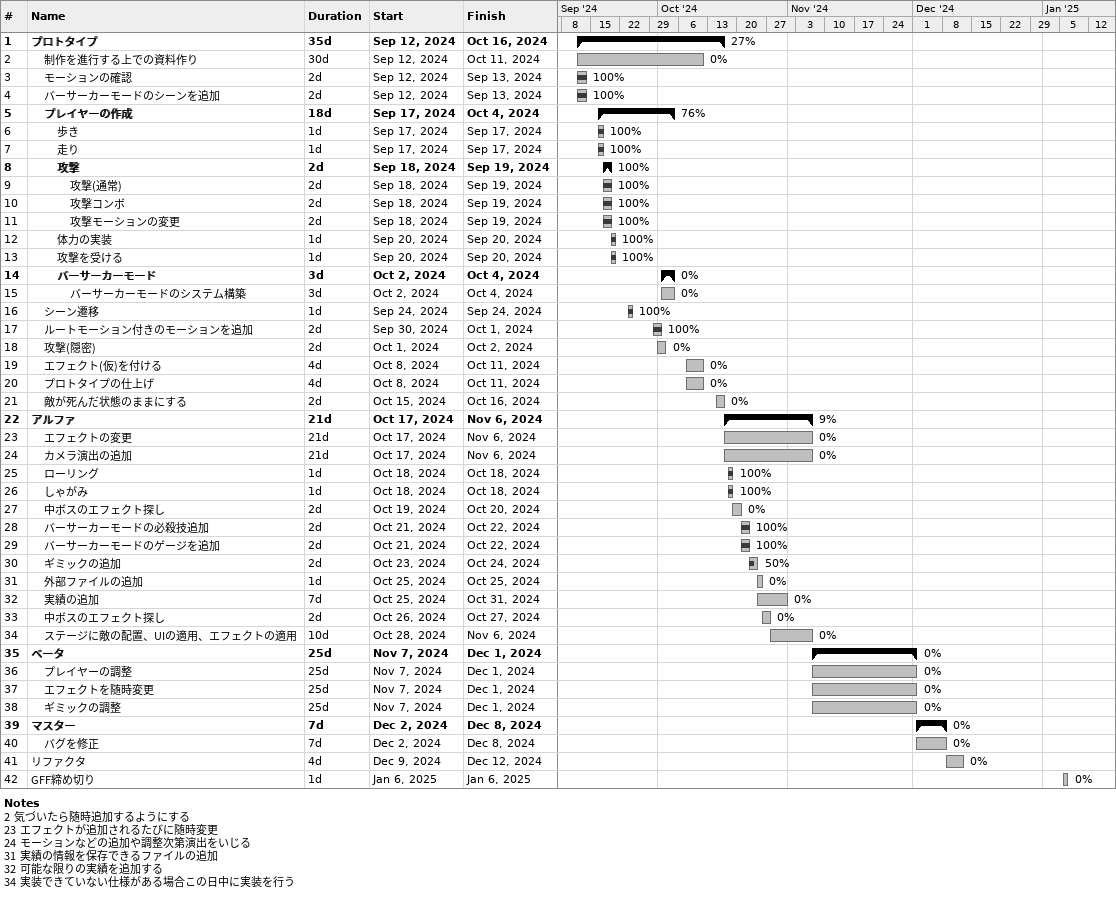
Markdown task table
| ID | Level | Task | Duration | Start | Finish | % complete |
|---|---|---|---|---|---|---|
| 1 | 1 | **プロトタイプ** | 35d | 2024-09-12 | 2024-10-16 | 27 |
| 2 | 2 | 制作を進行する上での資料作り | 30d | 2024-09-12 | 2024-10-11 | 0 |
| 3 | 2 | モーションの確認 | 2d | 2024-09-12 | 2024-09-13 | 100 |
| 4 | 2 | バーサーカーモードのシーンを追加 | 2d | 2024-09-12 | 2024-09-13 | 100 |
| 5 | 2 | **プレイヤーの作成** | 18d | 2024-09-17 | 2024-10-04 | 76 |
| 6 | 3 | 歩き | 1d | 2024-09-17 | 2024-09-17 | 100 |
| 7 | 3 | 走り | 1d | 2024-09-17 | 2024-09-17 | 100 |
| 8 | 3 | **攻撃** | 2d | 2024-09-18 | 2024-09-19 | 100 |
| 9 | 4 | 攻撃(通常) | 2d | 2024-09-18 | 2024-09-19 | 100 |
| 10 | 4 | 攻撃コンボ | 2d | 2024-09-18 | 2024-09-19 | 100 |
| 11 | 4 | 攻撃モーションの変更 | 2d | 2024-09-18 | 2024-09-19 | 100 |
| 12 | 3 | 体力の実装 | 1d | 2024-09-20 | 2024-09-20 | 100 |
| 13 | 3 | 攻撃を受ける | 1d | 2024-09-20 | 2024-09-20 | 100 |
| 14 | 3 | **バーサーカーモード** | 3d | 2024-10-02 | 2024-10-04 | 0 |
| 15 | 4 | バーサーカーモードのシステム構築 | 3d | 2024-10-02 | 2024-10-04 | 0 |
| 16 | 2 | シーン遷移 | 1d | 2024-09-24 | 2024-09-24 | 100 |
| 17 | 2 | ルートモーション付きのモーションを追加 | 2d | 2024-09-30 | 2024-10-01 | 100 |
| 18 | 2 | 攻撃(隠密) | 2d | 2024-10-01 | 2024-10-02 | 0 |
| 19 | 2 | エフェクト(仮)を付ける | 4d | 2024-10-08 | 2024-10-11 | 0 |
| 20 | 2 | プロトタイプの仕上げ | 4d | 2024-10-08 | 2024-10-11 | 0 |
| 21 | 2 | 敵が死んだ状態のままにする | 2d | 2024-10-15 | 2024-10-16 | 0 |
| 22 | 1 | **アルファ** | 21d | 2024-10-17 | 2024-11-06 | 9 |
| 23 | 2 | エフェクトの変更 | 21d | 2024-10-17 | 2024-11-06 | 0 |
| 24 | 2 | カメラ演出の追加 | 21d | 2024-10-17 | 2024-11-06 | 0 |
| 25 | 2 | ローリング | 1d | 2024-10-18 | 2024-10-18 | 100 |
| 26 | 2 | しゃがみ | 1d | 2024-10-18 | 2024-10-18 | 100 |
| 27 | 2 | 中ボスのエフェクト探し | 2d | 2024-10-19 | 2024-10-20 | 0 |
| 28 | 2 | バーサーカーモードの必殺技追加 | 2d | 2024-10-21 | 2024-10-22 | 100 |
| 29 | 2 | バーサーカーモードのゲージを追加 | 2d | 2024-10-21 | 2024-10-22 | 100 |
| 30 | 2 | ギミックの追加 | 2d | 2024-10-23 | 2024-10-24 | 50 |
| 31 | 2 | 外部ファイルの追加 | 1d | 2024-10-25 | 2024-10-25 | 0 |
| 32 | 2 | 実績の追加 | 7d | 2024-10-25 | 2024-10-31 | 0 |
| 33 | 2 | 中ボスのエフェクト探し | 2d | 2024-10-26 | 2024-10-27 | 0 |
| 34 | 2 | ステージに敵の配置、UIの適用、エフェクトの適用 | 10d | 2024-10-28 | 2024-11-06 | 0 |
| 35 | 1 | **ベータ** | 25d | 2024-11-07 | 2024-12-01 | 0 |
| 36 | 2 | プレイヤーの調整 | 25d | 2024-11-07 | 2024-12-01 | 0 |
| 37 | 2 | エフェクトを随時変更 | 25d | 2024-11-07 | 2024-12-01 | 0 |
| 38 | 2 | ギミックの調整 | 25d | 2024-11-07 | 2024-12-01 | 0 |
| 39 | 1 | **マスター** | 7d | 2024-12-02 | 2024-12-08 | 0 |
| 40 | 2 | バグを修正 | 7d | 2024-12-02 | 2024-12-08 | 0 |
| 41 | 1 | リファクタ | 4d | 2024-12-09 | 2024-12-12 | 0 |
| 42 | 1 | GFF締め切り | 1d | 2025-01-06 | 2025-01-06 | 0 |

Notes
- 2: 気づいたら随時追加するようにする
- 23: エフェクトが追加されるたびに随時変更
- 24: モーションなどの追加や調整次第演出をいじる
- 31: 実績の情報を保存できるファイルの追加
- 32: 可能な限りの実績を追加する
- 34: 実装できていない仕様がある場合この日中に実装を行う
